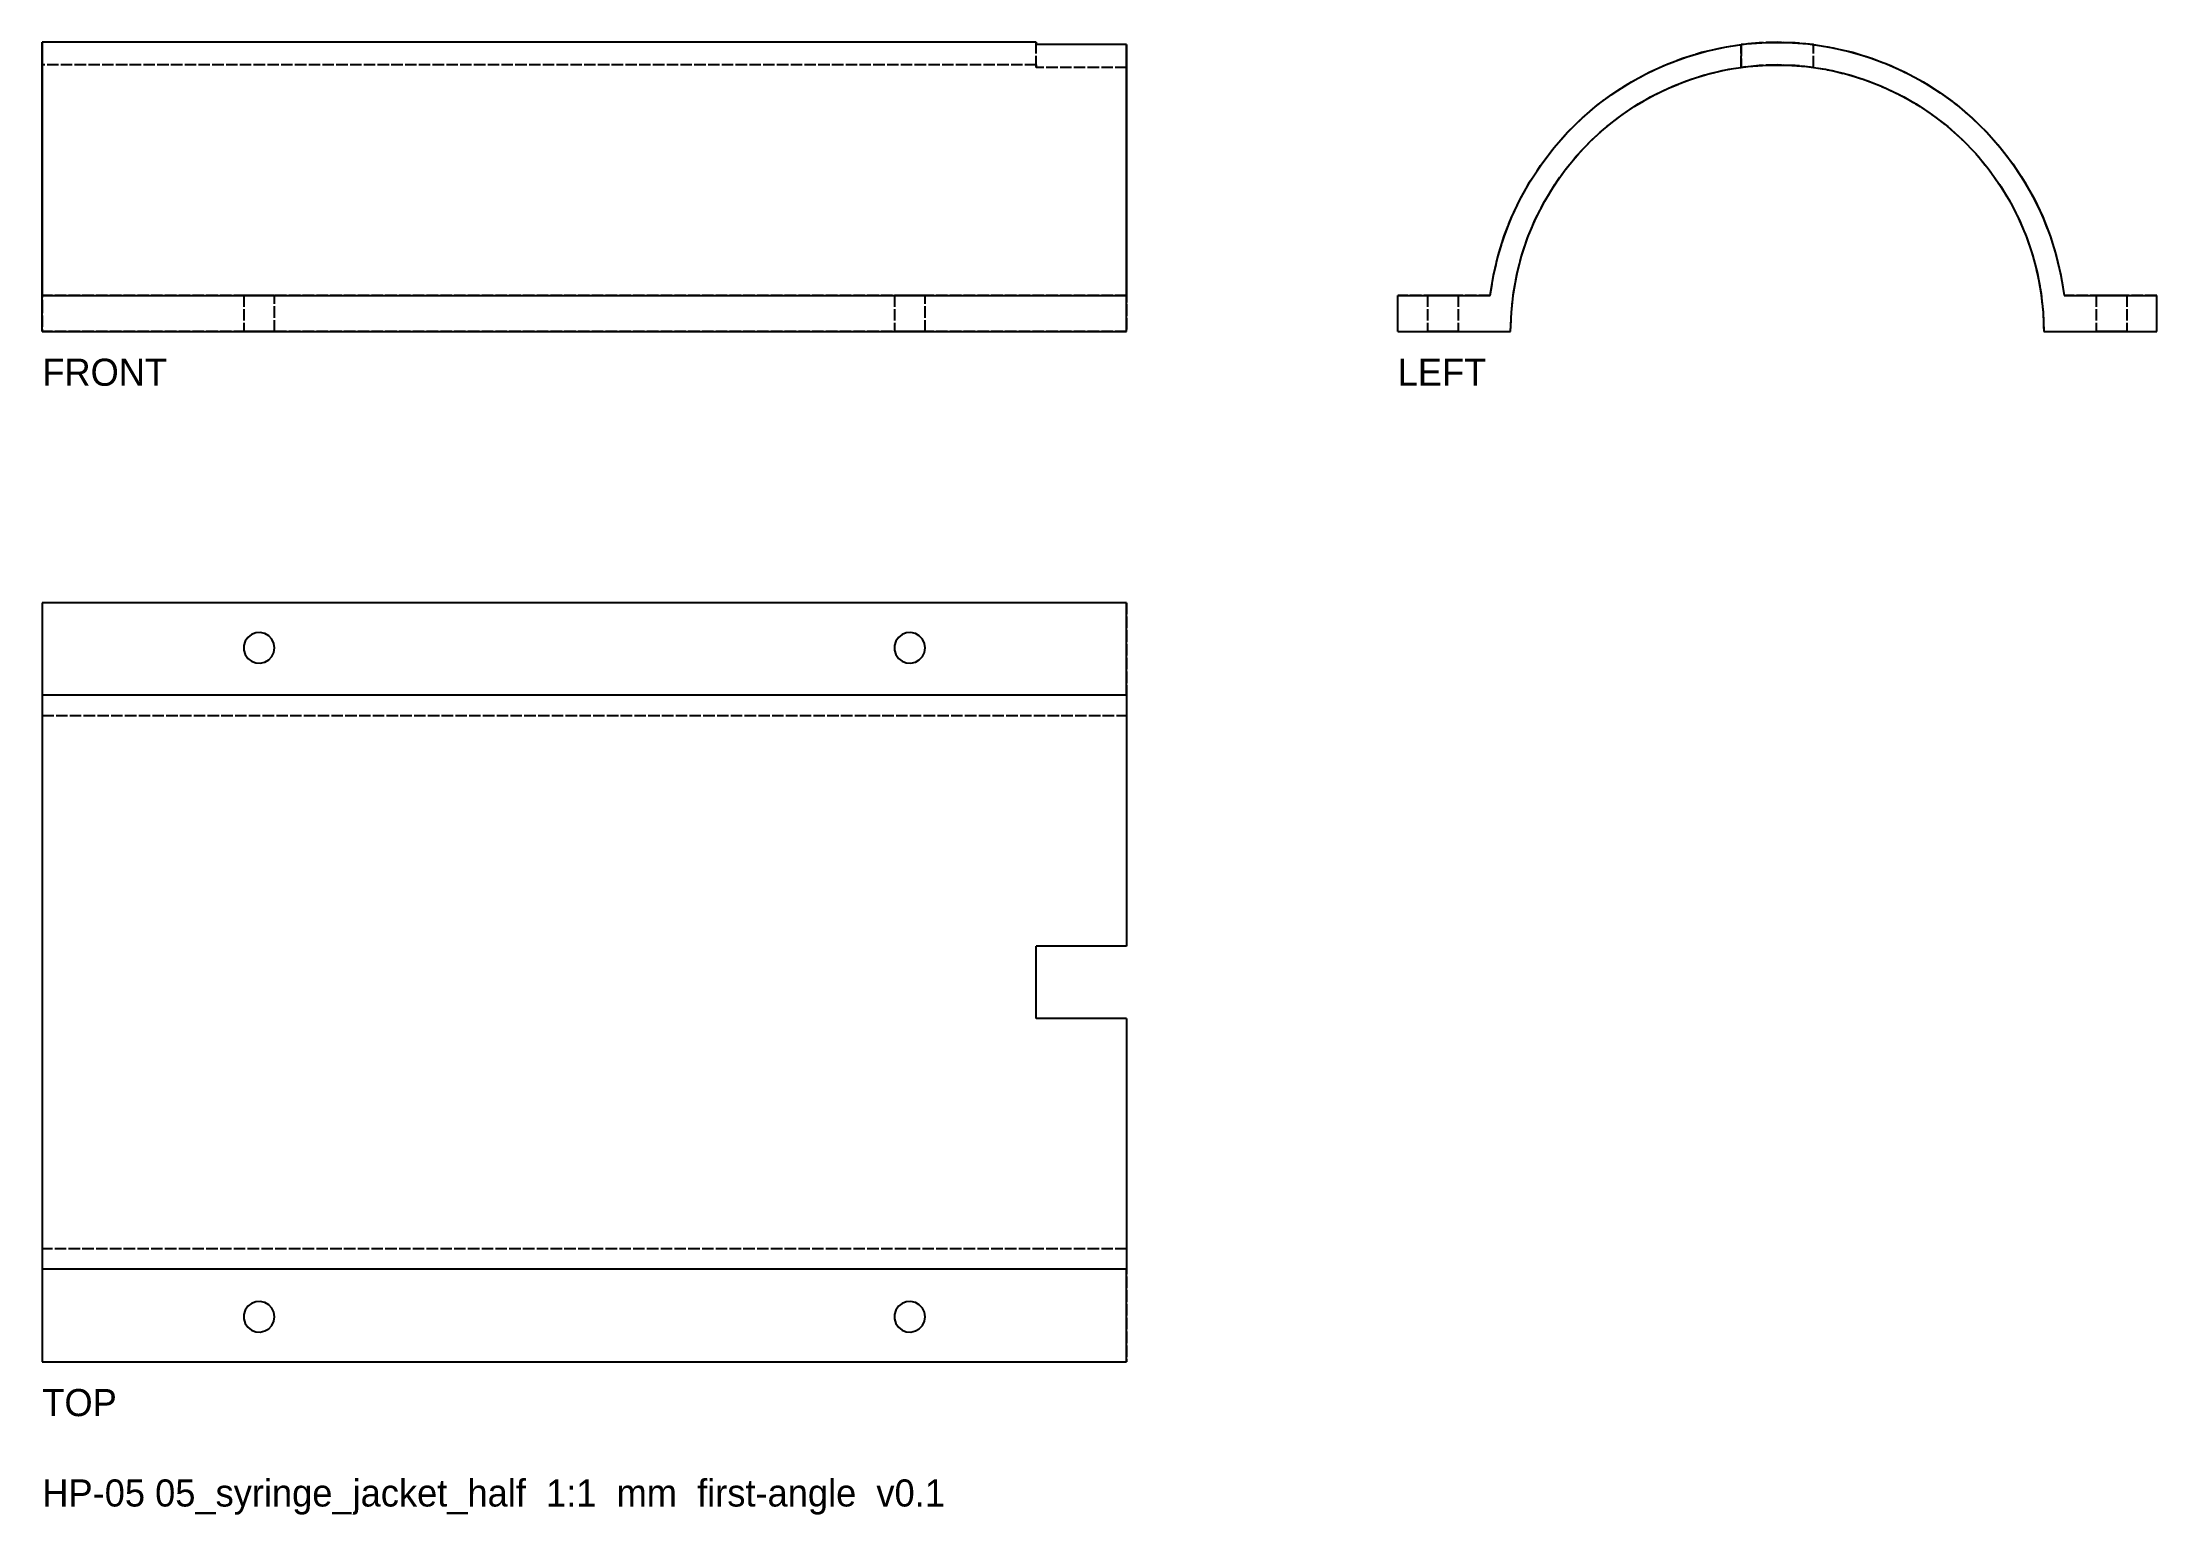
# Model space of a CAD drawing. Header units: millimetres. Extents: x 0 to 234, y -17 to 146.
import ezdxf

# ---------------------------------------------------------------- set-up
doc = ezdxf.new("R2010")
doc.units = ezdxf.units.MM
doc.linetypes.add('DASHED', pattern=[1.524, 1.27, -0.254])
for name, color, linetype in [('HIDDEN', 8, 'DASHED'), ('TEXT', 3, 'Continuous'), ('VISIBLE', 7, 'Continuous')]:
    doc.layers.add(name, color=color, linetype=linetype)

msp = doc.modelspace()

# ---------------------------------------------------------------- linework, layer by layer
at = {"layer": 'HIDDEN'}
for points in [[(0, 118), (0, 121.25), (0, 124.42), (0, 127.49), (0, 130.41), (0, 133.15), (0, 135.69), (0, 138), (0, 140.05), (0, 141.83), (0, 143.31), (0, 144.48), (0, 145.32), (0, 145.83), (0, 146)], [(110, 146), (110, 146), (110, 145.99), (110, 145.99), (110, 145.98), (110, 145.97), (110, 145.95), (110, 145.94), (110, 145.92), (110, 145.9), (110, 145.87), (110, 145.84), (110, 145.82), (110, 145.78), (110, 145.75)], [(120, 145.75), (110, 145.75)], [(110, 143.23), (110, 145.75)], [(110, 143.23), (110, 145.75)], [(120, 118), (120, 120.97), (120, 123.88), (120, 126.7), (120, 129.41), (120, 131.98), (120, 134.4), (120, 136.63), (120, 138.66), (120, 140.47), (120, 142.04), (120, 143.37), (120, 144.44), (120, 145.23), (120, 145.75)], [(120, 145.75), (120, 143.23)], [(120, 143.23), (120, 145.75)], [(160.25, 118), (160.61, 120.19), (161.11, 122.36), (161.77, 124.48), (162.57, 126.56), (163.51, 128.57), (164.59, 130.51), (165.8, 132.38), (167.14, 134.15), (168.6, 135.83), (170.17, 137.4), (171.85, 138.86), (173.62, 140.2), (175.49, 141.41), (177.43, 142.49), (179.44, 143.43), (181.52, 144.23), (183.64, 144.89), (185.81, 145.39), (188, 145.75)], [(196, 145.75), (194, 145.94), (192, 146), (190, 145.94), (188, 145.75)], [(188, 145.75), (188, 143.23)], [(188, 143.23), (188, 145.75)], [(196, 145.75), (198.19, 145.39), (200.36, 144.89), (202.48, 144.23), (204.56, 143.43), (206.57, 142.49), (208.51, 141.41), (210.38, 140.2), (212.15, 138.86), (213.83, 137.4), (215.4, 135.83), (216.86, 134.15), (218.2, 132.38), (219.41, 130.51), (220.49, 128.57), (221.43, 126.56), (222.23, 124.48), (222.89, 122.36), (223.39, 120.19), (223.75, 118)], [(196, 143.23), (196, 145.75)], [(196, 143.23), (196, 145.75)], [(0, 114), (0, 117.3), (0, 120.56), (0, 123.74), (0, 126.8), (0, 129.69), (0, 132.39), (0, 134.86), (0, 137.06), (0, 138.98), (0, 140.58), (0, 141.84), (0, 142.76), (0, 143.31), (0, 143.5)], [(0, 143.5), (0, 143.31), (0, 142.76), (0, 141.84), (0, 140.58), (0, 138.98), (0, 137.06), (0, 134.86), (0, 132.39), (0, 129.69), (0, 126.8), (0, 123.74), (0, 120.56), (0, 117.3), (0, 114)], [(110, 143.5), (0, 143.5)], [(110, 143.23), (110, 143.27), (110, 143.3), (110, 143.33), (110, 143.36), (110, 143.39), (110, 143.41), (110, 143.43), (110, 143.45), (110, 143.47), (110, 143.48), (110, 143.49), (110, 143.49), (110, 143.5), (110, 143.5)], [(110, 143.5), (110, 143.5), (110, 143.49), (110, 143.49), (110, 143.48), (110, 143.47), (110, 143.45), (110, 143.43), (110, 143.41), (110, 143.39), (110, 143.36), (110, 143.33), (110, 143.3), (110, 143.27), (110, 143.23)], [(120, 143.23), (110, 143.23)], [(120, 143.23), (110, 143.23)], [(120, 143.23), (120, 142.66), (120, 141.8), (120, 140.65), (120, 139.21), (120, 137.51), (120, 135.57), (120, 133.39), (120, 131.02), (120, 128.46), (120, 125.76), (120, 122.93), (120, 120), (120, 117.02), (120, 114)], [(120, 114), (120, 117.02), (120, 120), (120, 122.93), (120, 125.76), (120, 128.46), (120, 131.02), (120, 133.39), (120, 135.57), (120, 137.51), (120, 139.21), (120, 140.65), (120, 141.8), (120, 142.66), (120, 143.23)], [(162.5, 114), (162.58, 116.11), (162.8, 118.22), (163.18, 120.3), (163.71, 122.35), (164.38, 124.36), (165.19, 126.31), (166.14, 128.2), (167.23, 130.02), (168.44, 131.75), (169.77, 133.39), (171.22, 134.94), (172.77, 136.37), (174.43, 137.69), (176.17, 138.89), (177.99, 139.96), (179.89, 140.9), (181.85, 141.7), (183.86, 142.36), (185.92, 142.87), (188, 143.23)], [(196, 143.23), (194, 143.43), (192, 143.5), (190, 143.43), (188, 143.23)], [(196, 143.23), (198.08, 142.87), (200.14, 142.36), (202.15, 141.7), (204.11, 140.9), (206.01, 139.96), (207.83, 138.89), (209.57, 137.69), (211.23, 136.37), (212.78, 134.94), (214.23, 133.39), (215.56, 131.75), (216.77, 130.02), (217.86, 128.2), (218.81, 126.31), (219.62, 124.36), (220.29, 122.35), (220.82, 120.3), (221.2, 118.22), (221.42, 116.11), (221.5, 114)], [(0, 114), (0, 118)], [(120, 118), (0, 118)], [(120, 118), (0, 118)], [(120, 118), (0, 118)], [(25.7, 118), (25.66, 118), (25.53, 118), (25.33, 118), (25.06, 118), (24.74, 118), (24.38, 118), (24, 118), (23.62, 118), (23.26, 118), (22.94, 118), (22.67, 118), (22.47, 118), (22.34, 118), (22.3, 118)], [(22.3, 118), (22.34, 118), (22.47, 118), (22.67, 118), (22.94, 118), (23.26, 118), (23.62, 118), (24, 118), (24.38, 118), (24.74, 118), (25.06, 118), (25.33, 118), (25.53, 118), (25.66, 118), (25.7, 118)], [(25.7, 118), (25.66, 118), (25.53, 118), (25.33, 118), (25.06, 118), (24.74, 118), (24.38, 118), (24, 118), (23.62, 118), (23.26, 118), (22.94, 118), (22.67, 118), (22.47, 118), (22.34, 118), (22.3, 118)], [(22.3, 118), (22.34, 118), (22.47, 118), (22.67, 118), (22.94, 118), (23.26, 118), (23.62, 118), (24, 118), (24.38, 118), (24.74, 118), (25.06, 118), (25.33, 118), (25.53, 118), (25.66, 118), (25.7, 118)], [(22.3, 118), (22.3, 114)], [(22.3, 118), (22.3, 114)], [(25.7, 114), (25.7, 118)], [(25.7, 114), (25.7, 118)], [(97.7, 118), (97.66, 118), (97.53, 118), (97.33, 118), (97.06, 118), (96.74, 118), (96.38, 118), (96, 118), (95.62, 118), (95.26, 118), (94.94, 118), (94.67, 118), (94.47, 118), (94.34, 118), (94.3, 118)], [(94.3, 118), (94.34, 118), (94.47, 118), (94.67, 118), (94.94, 118), (95.26, 118), (95.62, 118), (96, 118), (96.38, 118), (96.74, 118), (97.06, 118), (97.33, 118), (97.53, 118), (97.66, 118), (97.7, 118)], [(97.7, 118), (97.66, 118), (97.53, 118), (97.33, 118), (97.06, 118), (96.74, 118), (96.38, 118), (96, 118), (95.62, 118), (95.26, 118), (94.94, 118), (94.67, 118), (94.47, 118), (94.34, 118), (94.3, 118)], [(94.3, 118), (94.34, 118), (94.47, 118), (94.67, 118), (94.94, 118), (95.26, 118), (95.62, 118), (96, 118), (96.38, 118), (96.74, 118), (97.06, 118), (97.33, 118), (97.53, 118), (97.66, 118), (97.7, 118)], [(94.3, 118), (94.3, 114)], [(94.3, 118), (94.3, 114)], [(97.7, 114), (97.7, 118)], [(97.7, 114), (97.7, 118)], [(120, 114), (120, 118)], [(150, 114), (150, 118)], [(160.25, 118), (150, 118)], [(155, 118), (154.81, 118), (154.62, 118), (154.44, 118), (154.26, 118), (154.1, 118), (153.94, 118), (153.8, 118), (153.67, 118), (153.56, 118), (153.47, 118), (153.4, 118), (153.34, 118), (153.31, 118), (153.3, 118)], [(153.3, 118), (153.34, 118), (153.47, 118), (153.67, 118), (153.94, 118), (154.26, 118), (154.62, 118), (155, 118), (155.38, 118), (155.74, 118), (156.06, 118), (156.33, 118), (156.53, 118), (156.66, 118), (156.7, 118)], [(155, 118), (154.81, 118), (154.62, 118), (154.44, 118), (154.26, 118), (154.1, 118), (153.94, 118), (153.8, 118), (153.67, 118), (153.56, 118), (153.47, 118), (153.4, 118), (153.34, 118), (153.31, 118), (153.3, 118)], [(153.3, 118), (153.34, 118), (153.47, 118), (153.67, 118), (153.94, 118), (154.26, 118), (154.62, 118), (155, 118), (155.38, 118), (155.74, 118), (156.06, 118), (156.33, 118), (156.53, 118), (156.66, 118), (156.7, 118)], [(153.3, 118), (153.3, 114)], [(153.3, 118), (153.3, 114)], [(156.7, 118), (156.69, 118), (156.66, 118), (156.6, 118), (156.53, 118), (156.44, 118), (156.33, 118), (156.2, 118), (156.06, 118), (155.9, 118), (155.74, 118), (155.56, 118), (155.38, 118), (155.19, 118), (155, 118)], [(156.7, 118), (156.69, 118), (156.66, 118), (156.6, 118), (156.53, 118), (156.44, 118), (156.33, 118), (156.2, 118), (156.06, 118), (155.9, 118), (155.74, 118), (155.56, 118), (155.38, 118), (155.19, 118), (155, 118)], [(156.7, 118), (156.7, 114)], [(156.7, 118), (156.7, 114)], [(234, 118), (223.75, 118)], [(229, 118), (228.81, 118), (228.62, 118), (228.44, 118), (228.26, 118), (228.1, 118), (227.94, 118), (227.8, 118), (227.67, 118), (227.56, 118), (227.47, 118), (227.4, 118), (227.34, 118), (227.31, 118), (227.3, 118)], [(227.3, 118), (227.34, 118), (227.47, 118), (227.67, 118), (227.94, 118), (228.26, 118), (228.62, 118), (229, 118), (229.38, 118), (229.74, 118), (230.06, 118), (230.33, 118), (230.53, 118), (230.66, 118), (230.7, 118)], [(229, 118), (228.81, 118), (228.62, 118), (228.44, 118), (228.26, 118), (228.1, 118), (227.94, 118), (227.8, 118), (227.67, 118), (227.56, 118), (227.47, 118), (227.4, 118), (227.34, 118), (227.31, 118), (227.3, 118)], [(227.3, 118), (227.34, 118), (227.47, 118), (227.67, 118), (227.94, 118), (228.26, 118), (228.62, 118), (229, 118), (229.38, 118), (229.74, 118), (230.06, 118), (230.33, 118), (230.53, 118), (230.66, 118), (230.7, 118)], [(227.3, 118), (227.3, 114)], [(227.3, 118), (227.3, 114)], [(230.7, 118), (230.69, 118), (230.66, 118), (230.6, 118), (230.53, 118), (230.44, 118), (230.33, 118), (230.2, 118), (230.06, 118), (229.9, 118), (229.74, 118), (229.56, 118), (229.38, 118), (229.19, 118), (229, 118)], [(230.7, 118), (230.69, 118), (230.66, 118), (230.6, 118), (230.53, 118), (230.44, 118), (230.33, 118), (230.2, 118), (230.06, 118), (229.9, 118), (229.74, 118), (229.56, 118), (229.38, 118), (229.19, 118), (229, 118)], [(230.7, 118), (230.7, 114)], [(230.7, 118), (230.7, 114)], [(234, 114), (234, 118)], [(120, 114), (0, 114)], [(0, 114), (120, 114)], [(120, 114), (0, 114)], [(25.7, 114), (25.66, 114), (25.53, 114), (25.33, 114), (25.06, 114), (24.74, 114), (24.38, 114), (24, 114), (23.62, 114), (23.26, 114), (22.94, 114), (22.67, 114), (22.47, 114), (22.34, 114), (22.3, 114)], [(22.3, 114), (22.34, 114), (22.47, 114), (22.67, 114), (22.94, 114), (23.26, 114), (23.62, 114), (24, 114), (24.38, 114), (24.74, 114), (25.06, 114), (25.33, 114), (25.53, 114), (25.66, 114), (25.7, 114)], [(25.7, 114), (25.66, 114), (25.53, 114), (25.33, 114), (25.06, 114), (24.74, 114), (24.38, 114), (24, 114), (23.62, 114), (23.26, 114), (22.94, 114), (22.67, 114), (22.47, 114), (22.34, 114), (22.3, 114)], [(22.3, 114), (22.34, 114), (22.47, 114), (22.67, 114), (22.94, 114), (23.26, 114), (23.62, 114), (24, 114), (24.38, 114), (24.74, 114), (25.06, 114), (25.33, 114), (25.53, 114), (25.66, 114), (25.7, 114)], [(97.7, 114), (97.66, 114), (97.53, 114), (97.33, 114), (97.06, 114), (96.74, 114), (96.38, 114), (96, 114), (95.62, 114), (95.26, 114), (94.94, 114), (94.67, 114), (94.47, 114), (94.34, 114), (94.3, 114)], [(94.3, 114), (94.34, 114), (94.47, 114), (94.67, 114), (94.94, 114), (95.26, 114), (95.62, 114), (96, 114), (96.38, 114), (96.74, 114), (97.06, 114), (97.33, 114), (97.53, 114), (97.66, 114), (97.7, 114)], [(97.7, 114), (97.66, 114), (97.53, 114), (97.33, 114), (97.06, 114), (96.74, 114), (96.38, 114), (96, 114), (95.62, 114), (95.26, 114), (94.94, 114), (94.67, 114), (94.47, 114), (94.34, 114), (94.3, 114)], [(94.3, 114), (94.34, 114), (94.47, 114), (94.67, 114), (94.94, 114), (95.26, 114), (95.62, 114), (96, 114), (96.38, 114), (96.74, 114), (97.06, 114), (97.33, 114), (97.53, 114), (97.66, 114), (97.7, 114)], [(150, 114), (162.5, 114)], [(155, 114), (154.81, 114), (154.62, 114), (154.44, 114), (154.26, 114), (154.1, 114), (153.94, 114), (153.8, 114), (153.67, 114), (153.56, 114), (153.47, 114), (153.4, 114), (153.34, 114), (153.31, 114), (153.3, 114)], [(153.3, 114), (153.34, 114), (153.47, 114), (153.67, 114), (153.94, 114), (154.26, 114), (154.62, 114), (155, 114), (155.38, 114), (155.74, 114), (156.06, 114), (156.33, 114), (156.53, 114), (156.66, 114), (156.7, 114)], [(155, 114), (154.81, 114), (154.62, 114), (154.44, 114), (154.26, 114), (154.1, 114), (153.94, 114), (153.8, 114), (153.67, 114), (153.56, 114), (153.47, 114), (153.4, 114), (153.34, 114), (153.31, 114), (153.3, 114)], [(153.3, 114), (153.34, 114), (153.47, 114), (153.67, 114), (153.94, 114), (154.26, 114), (154.62, 114), (155, 114), (155.38, 114), (155.74, 114), (156.06, 114), (156.33, 114), (156.53, 114), (156.66, 114), (156.7, 114)], [(156.7, 114), (156.69, 114), (156.66, 114), (156.6, 114), (156.53, 114), (156.44, 114), (156.33, 114), (156.2, 114), (156.06, 114), (155.9, 114), (155.74, 114), (155.56, 114), (155.38, 114), (155.19, 114), (155, 114)], [(156.7, 114), (156.69, 114), (156.66, 114), (156.6, 114), (156.53, 114), (156.44, 114), (156.33, 114), (156.2, 114), (156.06, 114), (155.9, 114), (155.74, 114), (155.56, 114), (155.38, 114), (155.19, 114), (155, 114)], [(221.5, 114), (234, 114)], [(229, 114), (228.81, 114), (228.62, 114), (228.44, 114), (228.26, 114), (228.1, 114), (227.94, 114), (227.8, 114), (227.67, 114), (227.56, 114), (227.47, 114), (227.4, 114), (227.34, 114), (227.31, 114), (227.3, 114)], [(227.3, 114), (227.34, 114), (227.47, 114), (227.67, 114), (227.94, 114), (228.26, 114), (228.62, 114), (229, 114), (229.38, 114), (229.74, 114), (230.06, 114), (230.33, 114), (230.53, 114), (230.66, 114), (230.7, 114)], [(229, 114), (228.81, 114), (228.62, 114), (228.44, 114), (228.26, 114), (228.1, 114), (227.94, 114), (227.8, 114), (227.67, 114), (227.56, 114), (227.47, 114), (227.4, 114), (227.34, 114), (227.31, 114), (227.3, 114)], [(227.3, 114), (227.34, 114), (227.47, 114), (227.67, 114), (227.94, 114), (228.26, 114), (228.62, 114), (229, 114), (229.38, 114), (229.74, 114), (230.06, 114), (230.33, 114), (230.53, 114), (230.66, 114), (230.7, 114)], [(230.7, 114), (230.69, 114), (230.66, 114), (230.6, 114), (230.53, 114), (230.44, 114), (230.33, 114), (230.2, 114), (230.06, 114), (229.9, 114), (229.74, 114), (229.56, 114), (229.38, 114), (229.19, 114), (229, 114)], [(230.7, 114), (230.69, 114), (230.66, 114), (230.6, 114), (230.53, 114), (230.44, 114), (230.33, 114), (230.2, 114), (230.06, 114), (229.9, 114), (229.74, 114), (229.56, 114), (229.38, 114), (229.19, 114), (229, 114)], [(0, 84), (0, 71.5)], [(120, 84), (0, 84)], [(120, 84), (120, 71.5)], [(25.7, 79), (25.62, 79.5), (25.4, 79.96), (25.06, 80.33), (24.62, 80.58), (24.13, 80.7), (23.62, 80.66), (23.15, 80.47), (22.75, 80.16), (22.47, 79.74), (22.32, 79.25), (22.32, 78.75), (22.47, 78.26), (22.75, 77.84), (23.15, 77.53), (23.62, 77.34), (24.13, 77.3), (24.62, 77.42), (25.06, 77.67), (25.4, 78.04), (25.62, 78.5), (25.7, 79)], [(97.7, 79), (97.62, 79.5), (97.4, 79.96), (97.06, 80.33), (96.62, 80.58), (96.13, 80.7), (95.62, 80.66), (95.15, 80.47), (94.75, 80.16), (94.47, 79.74), (94.32, 79.25), (94.32, 78.75), (94.47, 78.26), (94.75, 77.84), (95.15, 77.53), (95.62, 77.34), (96.13, 77.3), (96.62, 77.42), (97.06, 77.67), (97.4, 78.04), (97.62, 78.5), (97.7, 79)], [(0, 71.5), (0, 70.76), (0, 68.58), (0, 65.06), (0, 60.39), (0, 54.8), (0, 48.56), (0, 42), (0, 35.44), (0, 29.2), (0, 23.61), (0, 18.94), (0, 15.42), (0, 13.24), (0, 12.5)], [(0, 71.5), (120, 71.5)], [(120, 71.5), (120, 71.35), (120, 70.88), (120, 70.12), (120, 69.06), (120, 67.71), (120, 66.1), (120, 64.23), (120, 62.13), (120, 59.82), (120, 57.32), (120, 54.66), (120, 51.87), (120, 48.97), (120, 46)], [(110, 38), (110, 38.57), (110, 39.14), (110, 39.71), (110, 40.28), (110, 40.85), (110, 41.43), (110, 42), (110, 42.57), (110, 43.15), (110, 43.72), (110, 44.29), (110, 44.86), (110, 45.43), (110, 46)], [(120, 46), (110, 46)], [(120, 38), (110, 38)], [(120, 38), (120, 35.03), (120, 32.13), (120, 29.34), (120, 26.68), (120, 24.18), (120, 21.87), (120, 19.77), (120, 17.9), (120, 16.29), (120, 14.94), (120, 13.88), (120, 13.12), (120, 12.65), (120, 12.5)], [(0, 12.5), (0, 0)], [(120, 12.5), (0, 12.5)], [(120, 12.5), (120, 0)], [(25.7, 5), (25.62, 5.5), (25.4, 5.96), (25.06, 6.33), (24.62, 6.58), (24.13, 6.7), (23.62, 6.66), (23.15, 6.47), (22.75, 6.16), (22.47, 5.74), (22.32, 5.25), (22.32, 4.75), (22.47, 4.26), (22.75, 3.84), (23.15, 3.53), (23.62, 3.34), (24.13, 3.3), (24.62, 3.42), (25.06, 3.67), (25.4, 4.04), (25.62, 4.5), (25.7, 5)], [(97.7, 5), (97.62, 5.5), (97.4, 5.96), (97.06, 6.33), (96.62, 6.58), (96.13, 6.7), (95.62, 6.66), (95.15, 6.47), (94.75, 6.16), (94.47, 5.74), (94.32, 5.25), (94.32, 4.75), (94.47, 4.26), (94.75, 3.84), (95.15, 3.53), (95.62, 3.34), (96.13, 3.3), (96.62, 3.42), (97.06, 3.67), (97.4, 4.04), (97.62, 4.5), (97.7, 5)], [(0, 0), (120, 0)]]:
    msp.add_lwpolyline(points, dxfattribs=at)
at = {"layer": 'VISIBLE'}
for points in [[(0, 146), (0, 145.83), (0, 145.32), (0, 144.48), (0, 143.31), (0, 141.83), (0, 140.05), (0, 138), (0, 135.69), (0, 133.15), (0, 130.41), (0, 127.49), (0, 124.42), (0, 121.25), (0, 118)], [(110, 146), (0, 146)], [(110, 145.75), (110, 145.78), (110, 145.82), (110, 145.84), (110, 145.87), (110, 145.9), (110, 145.92), (110, 145.94), (110, 145.95), (110, 145.97), (110, 145.98), (110, 145.99), (110, 145.99), (110, 146), (110, 146)], [(120, 145.75), (110, 145.75)], [(120, 145.75), (120, 145.23), (120, 144.44), (120, 143.37), (120, 142.04), (120, 140.47), (120, 138.66), (120, 136.63), (120, 134.4), (120, 131.98), (120, 129.41), (120, 126.7), (120, 123.88), (120, 120.97), (120, 118)], [(160.25, 118), (160.61, 120.23), (161.13, 122.42), (161.8, 124.58), (162.62, 126.68), (163.58, 128.72), (164.69, 130.68), (165.94, 132.56), (167.31, 134.35), (168.8, 136.04), (170.41, 137.62), (172.13, 139.09), (173.95, 140.42), (175.86, 141.63), (177.84, 142.7), (179.9, 143.62), (182.02, 144.4), (184.18, 145.03), (186.39, 145.5), (188.62, 145.82), (190.87, 145.98), (193.13, 145.98), (195.38, 145.82), (197.61, 145.5), (199.82, 145.03), (201.98, 144.4), (204.1, 143.62), (206.16, 142.7), (208.14, 141.63), (210.05, 140.42), (211.87, 139.09), (213.59, 137.62), (215.2, 136.04), (216.69, 134.35), (218.06, 132.56), (219.31, 130.68), (220.42, 128.72), (221.38, 126.68), (222.2, 124.58), (222.87, 122.42), (223.39, 120.23), (223.75, 118)], [(162.5, 114), (162.58, 116.15), (162.81, 118.3), (163.21, 120.41), (163.75, 122.5), (164.45, 124.54), (165.29, 126.52), (166.27, 128.44), (167.4, 130.28), (168.65, 132.03), (170.03, 133.69), (171.52, 135.24), (173.13, 136.68), (174.84, 137.99), (176.63, 139.18), (178.51, 140.24), (180.46, 141.15), (182.48, 141.92), (184.54, 142.54), (186.64, 143.01), (188.77, 143.32), (190.92, 143.48), (193.08, 143.48), (195.23, 143.32), (197.36, 143.01), (199.46, 142.54), (201.52, 141.92), (203.54, 141.15), (205.49, 140.24), (207.37, 139.18), (209.16, 137.99), (210.87, 136.68), (212.48, 135.24), (213.97, 133.69), (215.35, 132.03), (216.6, 130.28), (217.73, 128.44), (218.71, 126.52), (219.55, 124.54), (220.25, 122.5), (220.79, 120.41), (221.19, 118.3), (221.42, 116.15), (221.5, 114)], [(0, 114), (0, 118)], [(0, 118), (120, 118)], [(120, 114), (120, 118)], [(150, 114), (150, 118)], [(150, 118), (160.25, 118)], [(223.75, 118), (234, 118)], [(234, 114), (234, 118)], [(0, 114), (120, 114)], [(150, 114), (162.5, 114)], [(221.5, 114), (234, 114)], [(0, 84), (0, 73.75)], [(120, 84), (0, 84)], [(120, 73.75), (120, 84)], [(25.7, 79), (25.62, 79.5), (25.4, 79.96), (25.06, 80.33), (24.62, 80.58), (24.13, 80.7), (23.62, 80.66), (23.15, 80.47), (22.75, 80.16), (22.47, 79.74), (22.32, 79.25), (22.32, 78.75), (22.47, 78.26), (22.75, 77.84), (23.15, 77.53), (23.62, 77.34), (24.13, 77.3), (24.62, 77.42), (25.06, 77.67), (25.4, 78.04), (25.62, 78.5), (25.7, 79)], [(97.7, 79), (97.62, 79.5), (97.4, 79.96), (97.06, 80.33), (96.62, 80.58), (96.13, 80.7), (95.62, 80.66), (95.15, 80.47), (94.75, 80.16), (94.47, 79.74), (94.32, 79.25), (94.32, 78.75), (94.47, 78.26), (94.75, 77.84), (95.15, 77.53), (95.62, 77.34), (96.13, 77.3), (96.62, 77.42), (97.06, 77.67), (97.4, 78.04), (97.62, 78.5), (97.7, 79)], [(0, 73.75), (0, 72.25), (0, 69.47), (0, 65.53), (0, 60.58), (0, 54.84), (0, 48.56), (0, 42), (0, 35.44), (0, 29.16), (0, 23.42), (0, 18.47), (0, 14.53), (0, 11.75), (0, 10.25)], [(120, 73.75), (0, 73.75)], [(120, 73.75), (120, 73.23), (120, 72.44), (120, 71.37), (120, 70.04), (120, 68.47), (120, 66.66), (120, 64.63), (120, 62.4), (120, 59.98), (120, 57.41), (120, 54.7), (120, 51.88), (120, 48.97), (120, 46)], [(110, 38), (110, 38.57), (110, 39.14), (110, 39.71), (110, 40.28), (110, 40.85), (110, 41.43), (110, 42), (110, 42.57), (110, 43.15), (110, 43.72), (110, 44.29), (110, 44.86), (110, 45.43), (110, 46)], [(120, 46), (110, 46)], [(120, 38), (110, 38)], [(120, 38), (120, 35.03), (120, 32.12), (120, 29.3), (120, 26.59), (120, 24.02), (120, 21.6), (120, 19.37), (120, 17.34), (120, 15.53), (120, 13.96), (120, 12.63), (120, 11.56), (120, 10.77), (120, 10.25)], [(0, 10.25), (0, 0)], [(120, 10.25), (0, 10.25)], [(120, 0), (120, 10.25)], [(25.7, 5), (25.62, 5.5), (25.4, 5.96), (25.06, 6.33), (24.62, 6.58), (24.13, 6.7), (23.62, 6.66), (23.15, 6.47), (22.75, 6.16), (22.47, 5.74), (22.32, 5.25), (22.32, 4.75), (22.47, 4.26), (22.75, 3.84), (23.15, 3.53), (23.62, 3.34), (24.13, 3.3), (24.62, 3.42), (25.06, 3.67), (25.4, 4.04), (25.62, 4.5), (25.7, 5)], [(97.7, 5), (97.62, 5.5), (97.4, 5.96), (97.06, 6.33), (96.62, 6.58), (96.13, 6.7), (95.62, 6.66), (95.15, 6.47), (94.75, 6.16), (94.47, 5.74), (94.32, 5.25), (94.32, 4.75), (94.47, 4.26), (94.75, 3.84), (95.15, 3.53), (95.62, 3.34), (96.13, 3.3), (96.62, 3.42), (97.06, 3.67), (97.4, 4.04), (97.62, 4.5), (97.7, 5)], [(0, 0), (120, 0)]]:
    msp.add_lwpolyline(points, dxfattribs=at)

# ---------------------------------------------------------------- texts
at = {"layer": 'TEXT'}
for s, p in [('FRONT', (0, 108)), ('LEFT', (150, 108)), ('TOP', (0, -6)), ('HP-05 05_syringe_jacket_half  1:1  mm  first-angle  v0.1', (0, -16))]:
    msp.add_text(s, height=3, dxfattribs=at).set_placement(p)

doc.saveas('drawing.dxf')
